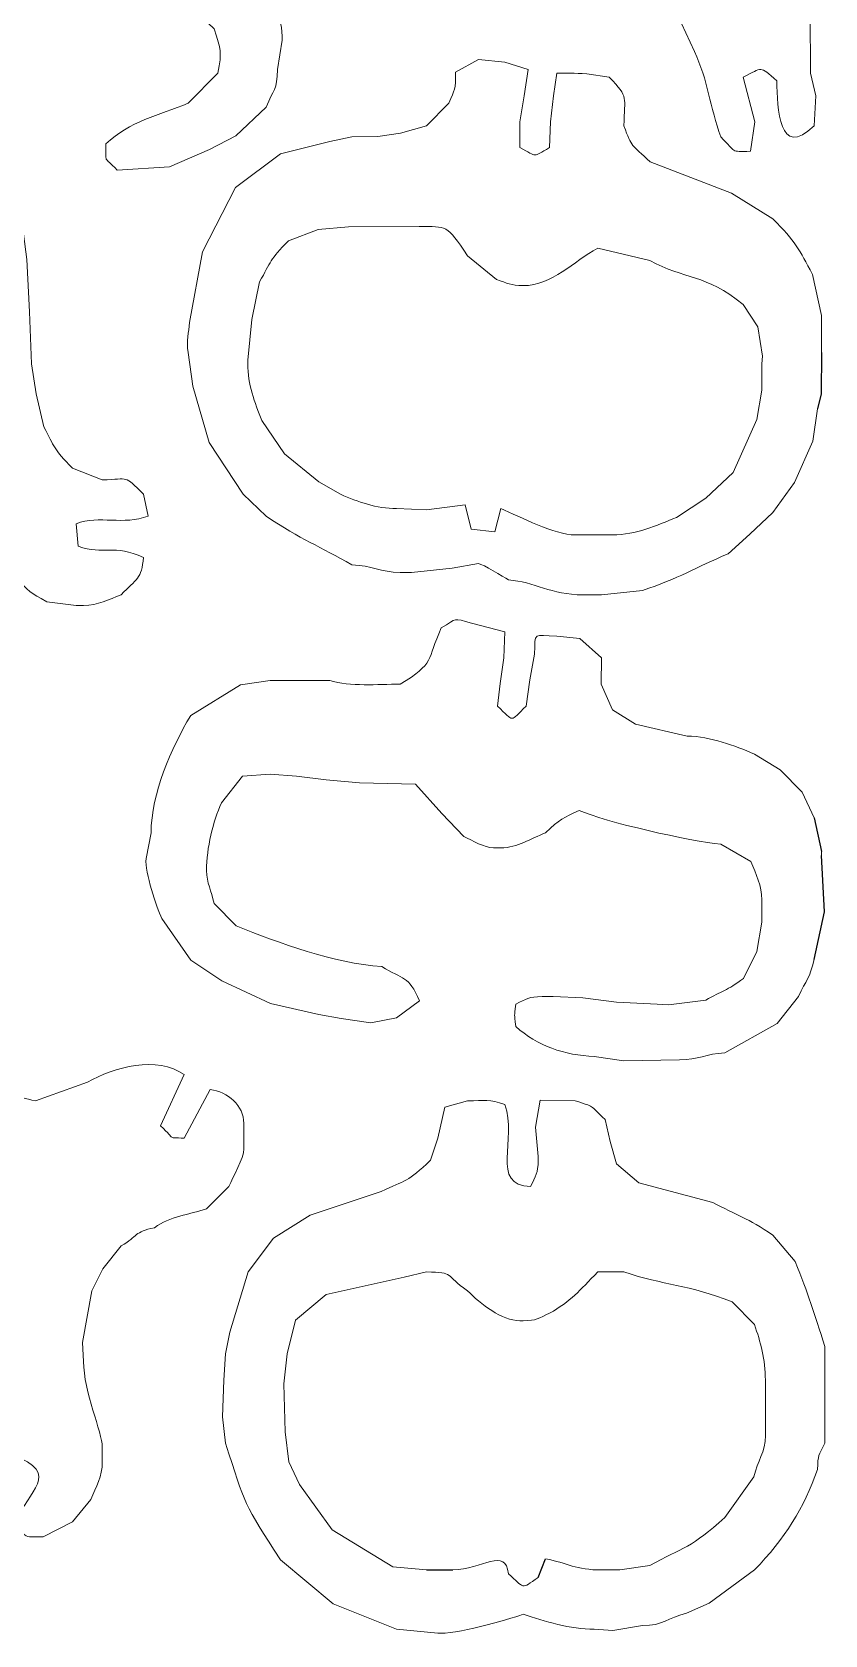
# Model space of a CAD drawing. Header units: millimetres. Extents: x 106 to 656, y 23 to 326.
# Drawn here: x 519.5 to 594.6, y 29.1 to 181 of the extents above; entities that cross this region are included whole.
import ezdxf

# ---------------------------------------------------------------- set-up
doc = ezdxf.new("R2010")
doc.units = ezdxf.units.MM
doc.header["$MEASUREMENT"] = 0
doc.layers.add('Layer 1', color=7, linetype='Continuous')

msp = doc.modelspace()

# ---------------------------------------------------------------- linework, layer by layer
for p, q in [((594.28, 150.67), (594.25, 146.77)), ((594.25, 146.77), (593.91, 145.35)), ((593.58, 106.57), (594.28, 103.38)), ((594.58, 97.66), (594.28, 103.02)), ((593.58, 93.14), (594.58, 97.66)), ((556.87, 35.3), (559.36, 35.3)), ((567.45, 34.59), (568.15, 36.37))]:
    msp.add_line(p, q)
at = {"layer": 'Layer 1', "lineweight": 20}
for points, knots in [([(529.71, 191.58), (529.71, 191.58), (538.17, 188.74), (538.17, 188.74), (538.17, 188.74), (538.17, 188.74), (540.99, 186.31), (540.99, 186.31), (540.99, 186.31), (542.02, 184.77), (543.34, 182.34), (543.2, 180.27), (543.2, 180.27), (543.2, 180.27), (542.77, 177.49), (542.77, 177.49), (542.77, 177.49), (542.73, 175.54), (542.4, 175.6), (541.69, 173.94), (541.69, 173.94), (541.69, 173.94), (538.82, 171.22), (538.82, 171.22), (538.82, 171.22), (538.82, 171.22), (536.33, 169.91), (536.33, 169.91), (536.33, 169.91), (536.33, 169.91), (532.53, 168.26), (532.53, 168.26), (532.53, 168.26), (532.53, 168.26), (527.59, 167.96), (527.59, 167.96), (527.59, 167.96), (526.23, 169.44), (526.56, 168.43), (526.51, 170.45), (526.51, 170.45), (528.77, 172.58), (531.54, 173.17), (534.31, 174.29), (534.31, 174.29), (534.31, 174.29), (537.13, 177.14), (537.13, 177.14), (537.13, 177.14), (537.51, 179.27), (537.41, 179.27), (536.76, 181.34), (536.76, 181.34), (533.66, 184.42), (531.59, 183.71), (527.92, 184.77), (527.92, 184.77), (527.92, 184.77), (524.07, 185.48), (524.07, 185.48), (524.07, 185.48), (524.07, 185.48), (521.95, 185.96), (521.95, 185.96), (521.95, 185.96), (521.95, 185.96), (518.76, 185.96), (518.76, 185.96), (518.76, 185.96), (518.76, 185.96), (515.94, 183.11), (515.94, 183.11), (515.94, 183.11), (514.86, 182.4), (513.49, 181.34), (512.08, 181.34), (512.08, 181.34), (510.81, 181.34), (510.63, 181.58), (509.59, 182.05), (509.59, 182.05), (508.37, 182.7), (504.66, 185.96), (503.95, 185.96), (503.95, 185.96), (502.21, 185.96), (497.75, 185.07), (496.2, 184.53), (496.2, 184.53), (493.71, 184.48), (486.66, 183.11), (486.66, 179.92), (486.66, 179.92), (486.66, 179.92), (486.66, 177.85), (486.66, 177.85), (486.66, 177.85), (486.66, 176.25), (488.35, 175.06), (489.52, 174), (489.52, 174), (489.52, 174), (495.49, 171.81), (495.49, 171.81), (495.49, 171.81), (497.04, 170.56), (496.81, 171.22), (497.61, 169.38), (497.61, 169.38), (496.95, 168.73), (496.01, 167.6), (495.12, 167.6), (495.12, 167.6), (492.25, 167.6), (488.77, 168.91), (486.28, 169.97), (486.28, 169.97), (486.28, 169.97), (483.37, 171.75), (483.37, 171.75), (483.37, 171.75), (483.37, 171.75), (481.39, 175), (481.39, 175), (481.39, 175), (481.25, 176.6), (480.69, 177.9), (480.69, 179.62), (480.69, 179.62), (480.69, 181.28), (481.25, 182.58), (481.35, 184.24), (481.35, 184.24), (481.35, 184.24), (484.54, 187.73), (484.54, 187.73), (484.54, 187.73), (486.94, 189.27), (493.28, 191.7), (496.2, 191.93), (496.2, 191.93), (496.2, 191.93), (501.56, 194.72), (501.56, 194.72), (501.56, 194.72), (501.56, 194.72), (503.62, 197.56), (503.62, 197.56), (503.62, 197.56), (503.72, 199.1), (503.91, 200.52), (504.66, 201.82), (504.66, 201.82), (506.26, 202.35), (508.7, 202.41), (510.3, 201.82), (510.3, 201.82), (510.3, 201.82), (510.3, 195.13), (510.3, 195.13), (510.3, 195.13), (511.8, 193.77), (510.81, 194.12), (512.79, 194.07), (512.79, 194.07), (513.73, 196.49), (512.55, 199.75), (513.49, 202.18), (513.49, 202.18), (513.49, 202.18), (518.43, 202.18), (518.43, 202.18), (518.43, 202.18), (519.74, 200.75), (519.79, 200.87), (519.84, 198.98), (519.84, 198.98), (519.84, 198.98), (520.54, 196.55), (520.54, 196.55), (520.54, 196.55), (520.54, 196.55), (522.99, 194.01), (522.99, 194.01), (522.99, 194.01), (522.99, 194.01), (527.97, 192.29), (527.97, 192.29)], [0, 0, 0, 0, 0.021277, 0.021277, 0.021277, 0.021277, 0.042553, 0.042553, 0.042553, 0.042553, 0.06383, 0.06383, 0.06383, 0.06383, 0.085106, 0.085106, 0.085106, 0.085106, 0.106383, 0.106383, 0.106383, 0.106383, 0.12766, 0.12766, 0.12766, 0.12766, 0.148936, 0.148936, 0.148936, 0.148936, 0.170213, 0.170213, 0.170213, 0.170213, 0.191489, 0.191489, 0.191489, 0.191489, 0.212766, 0.212766, 0.212766, 0.212766, 0.234043, 0.234043, 0.234043, 0.234043, 0.255319, 0.255319, 0.255319, 0.255319, 0.276596, 0.276596, 0.276596, 0.276596, 0.297872, 0.297872, 0.297872, 0.297872, 0.319149, 0.319149, 0.319149, 0.319149, 0.340426, 0.340426, 0.340426, 0.340426, 0.361702, 0.361702, 0.361702, 0.361702, 0.382979, 0.382979, 0.382979, 0.382979, 0.404255, 0.404255, 0.404255, 0.404255, 0.425532, 0.425532, 0.425532, 0.425532, 0.446809, 0.446809, 0.446809, 0.446809, 0.468085, 0.468085, 0.468085, 0.468085, 0.489362, 0.489362, 0.489362, 0.489362, 0.510638, 0.510638, 0.510638, 0.510638, 0.531915, 0.531915, 0.531915, 0.531915, 0.553191, 0.553191, 0.553191, 0.553191, 0.574468, 0.574468, 0.574468, 0.574468, 0.595745, 0.595745, 0.595745, 0.595745, 0.617021, 0.617021, 0.617021, 0.617021, 0.638298, 0.638298, 0.638298, 0.638298, 0.659574, 0.659574, 0.659574, 0.659574, 0.680851, 0.680851, 0.680851, 0.680851, 0.702128, 0.702128, 0.702128, 0.702128, 0.723404, 0.723404, 0.723404, 0.723404, 0.744681, 0.744681, 0.744681, 0.744681, 0.765957, 0.765957, 0.765957, 0.765957, 0.787234, 0.787234, 0.787234, 0.787234, 0.808511, 0.808511, 0.808511, 0.808511, 0.829787, 0.829787, 0.829787, 0.829787, 0.851064, 0.851064, 0.851064, 0.851064, 0.87234, 0.87234, 0.87234, 0.87234, 0.893617, 0.893617, 0.893617, 0.893617, 0.914894, 0.914894, 0.914894, 0.914894, 0.93617, 0.93617, 0.93617, 0.93617, 0.957447, 0.957447, 0.957447, 0.957447, 0.978723, 0.978723, 0.978723, 0.978723, 1, 1, 1, 1]), ([(593.2, 182.76), (593.2, 182.76), (593.25, 177.14), (593.25, 177.14), (593.25, 177.14), (593.25, 177.14), (593.76, 175), (593.76, 175), (593.76, 175), (593.76, 175), (593.58, 172.16), (593.58, 172.16), (593.58, 172.16), (590.24, 168.91), (590.1, 173.82), (590.05, 176.42), (590.05, 176.42), (588.36, 177.9), (588.78, 177.67), (586.86, 176.78), (586.86, 176.78), (586.86, 176.78), (587.98, 172.52), (587.98, 172.52), (587.98, 172.52), (587.98, 172.52), (587.56, 169.74), (587.56, 169.74), (587.56, 169.74), (585.54, 169.74), (586.34, 169.56), (584.74, 171.1), (584.74, 171.1), (583.75, 173.94), (583.52, 176.48), (582.25, 179.21), (582.25, 179.21), (582.25, 179.21), (579.81, 184.53), (579.81, 184.53), (579.81, 184.53), (579.71, 185.84), (579.43, 185.84), (579.43, 187.02), (579.43, 187.02), (579.43, 188.21), (579.71, 188.21), (579.81, 189.45), (579.81, 189.45), (579.81, 189.45), (581.55, 191.58), (581.55, 191.58), (581.55, 191.58), (583.85, 192.35), (584.32, 192.41), (584.41, 189.45), (584.41, 189.45), (584.93, 187.85), (584.46, 188.38), (585.54, 186.84), (585.54, 186.84), (585.54, 186.84), (587.61, 188.09), (587.61, 188.09), (587.61, 188.09), (587.61, 188.09), (586.86, 192.64), (586.86, 192.64), (586.86, 192.64), (588.74, 193.36), (588.64, 193), (590.38, 192.29), (590.38, 192.29), (592.87, 189.8), (592.64, 189.45), (593.2, 186.31)], [0, 0, 0, 0, 0.052632, 0.052632, 0.052632, 0.052632, 0.105263, 0.105263, 0.105263, 0.105263, 0.157895, 0.157895, 0.157895, 0.157895, 0.210526, 0.210526, 0.210526, 0.210526, 0.263158, 0.263158, 0.263158, 0.263158, 0.315789, 0.315789, 0.315789, 0.315789, 0.368421, 0.368421, 0.368421, 0.368421, 0.421053, 0.421053, 0.421053, 0.421053, 0.473684, 0.473684, 0.473684, 0.473684, 0.526316, 0.526316, 0.526316, 0.526316, 0.578947, 0.578947, 0.578947, 0.578947, 0.631579, 0.631579, 0.631579, 0.631579, 0.684211, 0.684211, 0.684211, 0.684211, 0.736842, 0.736842, 0.736842, 0.736842, 0.789474, 0.789474, 0.789474, 0.789474, 0.842105, 0.842105, 0.842105, 0.842105, 0.894737, 0.894737, 0.894737, 0.894737, 0.947368, 0.947368, 0.947368, 0.947368, 1, 1, 1, 1]), ([(593.91, 145.35), (593.91, 145.35), (593.48, 142.27), (593.48, 142.27), (593.48, 142.27), (593.48, 142.27), (591.74, 138.36), (591.74, 138.36), (591.74, 138.36), (591.74, 138.36), (589.68, 135.52), (589.68, 135.52), (589.68, 135.52), (589.68, 135.52), (587.51, 133.45), (587.51, 133.45), (587.51, 133.45), (587.51, 133.45), (585.45, 131.61), (585.45, 131.61), (585.45, 131.61), (582.39, 130.31), (580.75, 129.25), (577.32, 128.12), (577.32, 128.12), (577.32, 128.12), (573.46, 127.71), (573.46, 127.71), (573.46, 127.71), (573.46, 127.71), (571.68, 127.71), (571.68, 127.71), (571.68, 127.71), (568.67, 127.71), (567.12, 128.95), (564.63, 129.13), (564.63, 129.13), (564.16, 129.42), (562.23, 130.61), (561.81, 130.67), (561.81, 130.67), (561.81, 130.67), (559.32, 130.25), (559.32, 130.25), (559.32, 130.25), (559.32, 130.25), (555.46, 129.84), (555.46, 129.84), (555.46, 129.84), (555.46, 129.84), (554.38, 129.84), (554.38, 129.84), (554.38, 129.84), (552.5, 129.84), (551.75, 130.49), (549.82, 130.55), (549.82, 130.55), (546.77, 132.32), (545.03, 132.92), (541.69, 135.17), (541.69, 135.17), (541.69, 135.17), (539.53, 137.24), (539.53, 137.24), (539.53, 137.24), (539.53, 137.24), (536.29, 142.15), (536.29, 142.15), (536.29, 142.15), (536.29, 142.15), (534.74, 147.48), (534.74, 147.48), (534.74, 147.48), (534.74, 147.48), (534.31, 150.67), (534.31, 150.67), (534.31, 150.67), (534.13, 151.8), (534.36, 152.57), (534.45, 153.52), (534.45, 153.52), (534.45, 153.52), (535.68, 160.21), (535.68, 160.21), (535.68, 160.21), (535.68, 160.21), (538.78, 166.3), (538.78, 166.3), (538.78, 166.3), (538.78, 166.3), (543.05, 169.5), (543.05, 169.5), (543.05, 169.5), (543.05, 169.5), (547.71, 170.68), (547.71, 170.68), (547.71, 170.68), (547.71, 170.68), (549.82, 171.1), (549.82, 171.1), (549.82, 171.1), (549.82, 171.1), (552.27, 171.16), (552.27, 171.16), (552.27, 171.16), (552.27, 171.16), (554.43, 171.45), (554.43, 171.45), (554.43, 171.45), (554.43, 171.45), (556.87, 172.16), (556.87, 172.16), (556.87, 172.16), (556.87, 172.16), (558.99, 174.29), (558.99, 174.29), (558.99, 174.29), (559.55, 175.66), (559.64, 175.54), (559.64, 177.25), (559.64, 177.25), (559.64, 177.25), (561.81, 178.44), (561.81, 178.44), (561.81, 178.44), (561.81, 178.44), (564.3, 178.2), (564.3, 178.2), (564.3, 178.2), (564.3, 178.2), (566.51, 177.49), (566.51, 177.49), (566.51, 177.49), (566.51, 177.49), (566.13, 175), (566.13, 175), (566.13, 175), (566.13, 175), (565.71, 172.52), (565.71, 172.52), (565.71, 172.52), (565.71, 172.52), (565.71, 170.09), (565.71, 170.09), (565.71, 170.09), (567.49, 169.2), (566.84, 169.14), (568.53, 170.09), (568.53, 170.09), (568.53, 170.09), (568.62, 172.52), (568.62, 172.52), (568.62, 172.52), (568.62, 172.52), (568.9, 175), (568.9, 175), (568.9, 175), (568.9, 175), (569.23, 177.14), (569.23, 177.14), (569.23, 177.14), (569.94, 177.19), (570.92, 177.14), (572.05, 177.08), (572.05, 177.08), (572.05, 177.08), (574.17, 176.78), (574.17, 176.78), (574.17, 176.78), (576.14, 174.71), (575.58, 175), (575.58, 172.16), (575.58, 172.16), (576.33, 170.03), (576.28, 170.45), (578.07, 168.73), (578.07, 168.73), (578.07, 168.73), (585.77, 165.77), (585.77, 165.77), (585.77, 165.77), (585.77, 165.77), (589.68, 163.34), (589.68, 163.34), (589.68, 163.34), (591.84, 161.21), (592.17, 160.44), (593.44, 158.07), (593.44, 158.07), (593.44, 158.07), (594.28, 154.17), (594.28, 154.17), (594.28, 154.17), (594.28, 154.17), (594.28, 150.67), (594.28, 150.67)], [0, 0, 0, 0, 0.020408, 0.020408, 0.020408, 0.020408, 0.040816, 0.040816, 0.040816, 0.040816, 0.061224, 0.061224, 0.061224, 0.061224, 0.081633, 0.081633, 0.081633, 0.081633, 0.102041, 0.102041, 0.102041, 0.102041, 0.122449, 0.122449, 0.122449, 0.122449, 0.142857, 0.142857, 0.142857, 0.142857, 0.163265, 0.163265, 0.163265, 0.163265, 0.183673, 0.183673, 0.183673, 0.183673, 0.204082, 0.204082, 0.204082, 0.204082, 0.22449, 0.22449, 0.22449, 0.22449, 0.244898, 0.244898, 0.244898, 0.244898, 0.265306, 0.265306, 0.265306, 0.265306, 0.285714, 0.285714, 0.285714, 0.285714, 0.306122, 0.306122, 0.306122, 0.306122, 0.326531, 0.326531, 0.326531, 0.326531, 0.346939, 0.346939, 0.346939, 0.346939, 0.367347, 0.367347, 0.367347, 0.367347, 0.387755, 0.387755, 0.387755, 0.387755, 0.408163, 0.408163, 0.408163, 0.408163, 0.428571, 0.428571, 0.428571, 0.428571, 0.44898, 0.44898, 0.44898, 0.44898, 0.469388, 0.469388, 0.469388, 0.469388, 0.489796, 0.489796, 0.489796, 0.489796, 0.510204, 0.510204, 0.510204, 0.510204, 0.530612, 0.530612, 0.530612, 0.530612, 0.55102, 0.55102, 0.55102, 0.55102, 0.571429, 0.571429, 0.571429, 0.571429, 0.591837, 0.591837, 0.591837, 0.591837, 0.612245, 0.612245, 0.612245, 0.612245, 0.632653, 0.632653, 0.632653, 0.632653, 0.653061, 0.653061, 0.653061, 0.653061, 0.673469, 0.673469, 0.673469, 0.673469, 0.693878, 0.693878, 0.693878, 0.693878, 0.714286, 0.714286, 0.714286, 0.714286, 0.734694, 0.734694, 0.734694, 0.734694, 0.755102, 0.755102, 0.755102, 0.755102, 0.77551, 0.77551, 0.77551, 0.77551, 0.795918, 0.795918, 0.795918, 0.795918, 0.816327, 0.816327, 0.816327, 0.816327, 0.836735, 0.836735, 0.836735, 0.836735, 0.857143, 0.857143, 0.857143, 0.857143, 0.877551, 0.877551, 0.877551, 0.877551, 0.897959, 0.897959, 0.897959, 0.897959, 0.918367, 0.918367, 0.918367, 0.918367, 0.938776, 0.938776, 0.938776, 0.938776, 0.959184, 0.959184, 0.959184, 0.959184, 0.979592, 0.979592, 0.979592, 0.979592, 1, 1, 1, 1]), ([(507.15, 171.45), (507.15, 171.45), (506.77, 169.38), (506.77, 169.38), (506.77, 169.38), (506.77, 169.38), (506.87, 165.12), (506.87, 165.12), (506.87, 165.12), (506.87, 165.12), (505.36, 161.92), (505.36, 161.92), (505.36, 161.92), (505.36, 161.92), (503.25, 160.15), (503.25, 160.15), (503.25, 160.15), (503.25, 160.15), (500.8, 159.38), (500.8, 159.38), (500.8, 159.38), (500.8, 159.38), (498.31, 158.43), (498.31, 158.43), (498.31, 158.43), (495.96, 156.24), (496.34, 156.48), (494.79, 153.81), (494.79, 153.81), (494.79, 153.81), (494.46, 150.62), (494.46, 150.62), (494.46, 150.62), (494.46, 150.62), (490.93, 147.77), (490.93, 147.77), (490.93, 147.77), (490.93, 147.77), (488.77, 146.06), (488.77, 146.06), (488.77, 146.06), (488.77, 146.06), (486.33, 143.63), (486.33, 143.63), (486.33, 143.63), (485.25, 141.91), (484.73, 141.5), (484.54, 139.37), (484.54, 139.37), (487.08, 137.89), (487.79, 139.25), (490.18, 138.3), (490.18, 138.3), (490.75, 136.94), (490.75, 137.59), (490.18, 136.17), (490.18, 136.17), (488.82, 135.64), (488.58, 135.88), (487.03, 135.88), (487.03, 135.88), (485.48, 136.35), (486.05, 136.41), (484.54, 135.88), (484.54, 135.88), (484.5, 135.17), (484.54, 134.75), (484.54, 133.74), (484.54, 133.74), (485.67, 131.85), (485.3, 132.32), (487.03, 130.9), (487.03, 130.9), (488.44, 130.61), (489.67, 130.13), (491.26, 129.84), (491.26, 129.84), (491.26, 129.84), (493.8, 130.13), (493.8, 130.13), (493.8, 130.13), (493.8, 130.13), (497.61, 133.74), (497.61, 133.74), (497.61, 133.74), (497.61, 133.74), (500.1, 135.46), (500.1, 135.46), (500.1, 135.46), (500.1, 135.46), (505.03, 136.53), (505.03, 136.53), (505.03, 136.53), (505.03, 136.53), (507.85, 136.23), (507.85, 136.23), (507.85, 136.23), (507.85, 136.23), (510.3, 135.52), (510.3, 135.52), (510.3, 135.52), (510.3, 135.52), (515.94, 131.61), (515.94, 131.61), (515.94, 131.61), (515.94, 131.61), (518.05, 129.48), (518.05, 129.48), (518.05, 129.48), (519.13, 127.94), (519.37, 127.94), (520.92, 127.06), (520.92, 127.06), (520.92, 127.06), (523.69, 126.7), (523.69, 126.7), (523.69, 126.7), (523.69, 126.7), (524.4, 126.7), (524.4, 126.7), (524.4, 126.7), (525.76, 126.7), (526.79, 127.29), (527.97, 127.71), (527.97, 127.71), (529.43, 129.25), (529.9, 129.19), (530.08, 131.26), (530.08, 131.26), (527.26, 132.56), (526.37, 131.44), (523.88, 132.32), (523.88, 132.32), (523.88, 132.32), (523.69, 134.45), (523.69, 134.45), (523.69, 134.45), (525.95, 135.28), (528.16, 134.28), (530.51, 135.17), (530.51, 135.17), (530.51, 135.17), (530.08, 137.24), (530.08, 137.24), (530.08, 137.24), (528.16, 139.13), (528.81, 138.66), (526.18, 138.6), (526.18, 138.6), (526.18, 138.6), (523.36, 139.72), (523.36, 139.72), (523.36, 139.72), (521.53, 141.56), (521.67, 141.68), (520.64, 143.63), (520.64, 143.63), (520.64, 143.63), (519.93, 146.77), (519.93, 146.77), (519.93, 146.77), (519.93, 146.77), (519.46, 149.61), (519.46, 149.61), (519.46, 149.61), (519.46, 149.61), (519.27, 154.52), (519.27, 154.52), (519.27, 154.52), (519.27, 154.52), (519.04, 159.49), (519.04, 159.49), (519.04, 159.49), (519.04, 159.49), (518.71, 161.92), (518.71, 161.92), (518.71, 161.92), (518.71, 161.92), (517.63, 166.84), (517.63, 166.84), (517.63, 166.84), (517.63, 166.84), (515.94, 171.1), (515.94, 171.1), (515.94, 171.1), (515.94, 171.1), (514.2, 173.23), (514.2, 173.23), (514.2, 173.23), (512.93, 174.06), (512.27, 174.65), (510.67, 174.65), (510.67, 174.65), (510.67, 174.65), (510.3, 174.65), (510.3, 174.65), (510.3, 174.65), (508.42, 174.65), (507.95, 172.81), (507.15, 171.45)], [0, 0, 0, 0, 0.02, 0.02, 0.02, 0.02, 0.04, 0.04, 0.04, 0.04, 0.06, 0.06, 0.06, 0.06, 0.08, 0.08, 0.08, 0.08, 0.1, 0.1, 0.1, 0.1, 0.12, 0.12, 0.12, 0.12, 0.14, 0.14, 0.14, 0.14, 0.16, 0.16, 0.16, 0.16, 0.18, 0.18, 0.18, 0.18, 0.2, 0.2, 0.2, 0.2, 0.22, 0.22, 0.22, 0.22, 0.24, 0.24, 0.24, 0.24, 0.26, 0.26, 0.26, 0.26, 0.28, 0.28, 0.28, 0.28, 0.3, 0.3, 0.3, 0.3, 0.32, 0.32, 0.32, 0.32, 0.34, 0.34, 0.34, 0.34, 0.36, 0.36, 0.36, 0.36, 0.38, 0.38, 0.38, 0.38, 0.4, 0.4, 0.4, 0.4, 0.42, 0.42, 0.42, 0.42, 0.44, 0.44, 0.44, 0.44, 0.46, 0.46, 0.46, 0.46, 0.48, 0.48, 0.48, 0.48, 0.5, 0.5, 0.5, 0.5, 0.52, 0.52, 0.52, 0.52, 0.54, 0.54, 0.54, 0.54, 0.56, 0.56, 0.56, 0.56, 0.58, 0.58, 0.58, 0.58, 0.6, 0.6, 0.6, 0.6, 0.62, 0.62, 0.62, 0.62, 0.64, 0.64, 0.64, 0.64, 0.66, 0.66, 0.66, 0.66, 0.68, 0.68, 0.68, 0.68, 0.7, 0.7, 0.7, 0.7, 0.72, 0.72, 0.72, 0.72, 0.74, 0.74, 0.74, 0.74, 0.76, 0.76, 0.76, 0.76, 0.78, 0.78, 0.78, 0.78, 0.8, 0.8, 0.8, 0.8, 0.82, 0.82, 0.82, 0.82, 0.84, 0.84, 0.84, 0.84, 0.86, 0.86, 0.86, 0.86, 0.88, 0.88, 0.88, 0.88, 0.9, 0.9, 0.9, 0.9, 0.92, 0.92, 0.92, 0.92, 0.94, 0.94, 0.94, 0.94, 0.96, 0.96, 0.96, 0.96, 0.98, 0.98, 0.98, 0.98, 1, 1, 1, 1]), ([(556.17, 162.63), (556.17, 162.63), (549.49, 162.57), (549.49, 162.57), (549.49, 162.57), (549.49, 162.57), (546.63, 162.34), (546.63, 162.34), (546.63, 162.34), (546.63, 162.34), (543.81, 161.27), (543.81, 161.27), (543.81, 161.27), (542.02, 159.44), (542.16, 159.32), (541.08, 157.36), (541.08, 157.36), (541.08, 157.36), (540.33, 153.81), (540.33, 153.81), (540.33, 153.81), (540.33, 153.81), (539.95, 149.96), (539.95, 149.96), (539.95, 149.96), (539.95, 149.96), (539.95, 149.61), (539.95, 149.61), (539.95, 149.61), (539.95, 147.66), (540.61, 145.94), (541.27, 144.22), (541.27, 144.22), (541.27, 144.22), (543.43, 141.08), (543.43, 141.08), (543.43, 141.08), (543.43, 141.08), (546.67, 138.42), (546.67, 138.42), (546.67, 138.42), (546.67, 138.42), (548.74, 137.24), (548.74, 137.24), (548.74, 137.24), (550.39, 136.53), (552.12, 135.88), (554.05, 135.88), (554.05, 135.88), (554.05, 135.88), (556.87, 135.76), (556.87, 135.76), (556.87, 135.76), (556.87, 135.76), (560.54, 136.23), (560.54, 136.23), (560.54, 136.23), (560.54, 136.23), (561.1, 133.92), (561.1, 133.92), (561.1, 133.92), (561.1, 133.92), (563.36, 133.69), (563.36, 133.69), (563.36, 133.69), (563.36, 133.69), (563.92, 135.88), (563.92, 135.88), (563.92, 135.88), (565.75, 135.11), (569, 133.39), (570.97, 133.39), (570.97, 133.39), (570.97, 133.39), (574.5, 133.39), (574.5, 133.39), (574.5, 133.39), (576.75, 133.39), (578.63, 134.28), (580.56, 135.05), (580.56, 135.05), (580.56, 135.05), (583.33, 136.88), (583.33, 136.88), (583.33, 136.88), (583.33, 136.88), (585.92, 139.31), (585.92, 139.31), (585.92, 139.31), (585.92, 139.31), (588.17, 144.34), (588.17, 144.34), (588.17, 144.34), (588.17, 144.34), (588.64, 147.12), (588.64, 147.12), (588.64, 147.12), (588.64, 147.12), (588.64, 149.61), (588.64, 149.61), (588.64, 149.61), (588.64, 149.61), (588.69, 150.32), (588.69, 150.32), (588.69, 150.32), (588.69, 150.32), (588.27, 153.1), (588.27, 153.1), (588.27, 153.1), (588.27, 153.1), (586.86, 155.23), (586.86, 155.23), (586.86, 155.23), (583.33, 158.13), (581.31, 157.6), (578.02, 159.38), (578.02, 159.38), (578.02, 159.38), (573.09, 160.56), (573.09, 160.56), (573.09, 160.56), (570.78, 159.32), (568.81, 157.01), (566.04, 157.01), (566.04, 157.01), (564.81, 157.01), (564.58, 157.25), (563.5, 157.6), (563.5, 157.6), (563.5, 157.6), (560.77, 159.85), (560.77, 159.85), (560.77, 159.85), (558.7, 162.87), (558.89, 162.57), (556.17, 162.63)], [0, 0, 0, 0, 0.029412, 0.029412, 0.029412, 0.029412, 0.058824, 0.058824, 0.058824, 0.058824, 0.088235, 0.088235, 0.088235, 0.088235, 0.117647, 0.117647, 0.117647, 0.117647, 0.147059, 0.147059, 0.147059, 0.147059, 0.176471, 0.176471, 0.176471, 0.176471, 0.205882, 0.205882, 0.205882, 0.205882, 0.235294, 0.235294, 0.235294, 0.235294, 0.264706, 0.264706, 0.264706, 0.264706, 0.294118, 0.294118, 0.294118, 0.294118, 0.323529, 0.323529, 0.323529, 0.323529, 0.352941, 0.352941, 0.352941, 0.352941, 0.382353, 0.382353, 0.382353, 0.382353, 0.411765, 0.411765, 0.411765, 0.411765, 0.441176, 0.441176, 0.441176, 0.441176, 0.470588, 0.470588, 0.470588, 0.470588, 0.5, 0.5, 0.5, 0.5, 0.529412, 0.529412, 0.529412, 0.529412, 0.558824, 0.558824, 0.558824, 0.558824, 0.588235, 0.588235, 0.588235, 0.588235, 0.617647, 0.617647, 0.617647, 0.617647, 0.647059, 0.647059, 0.647059, 0.647059, 0.676471, 0.676471, 0.676471, 0.676471, 0.705882, 0.705882, 0.705882, 0.705882, 0.735294, 0.735294, 0.735294, 0.735294, 0.764706, 0.764706, 0.764706, 0.764706, 0.794118, 0.794118, 0.794118, 0.794118, 0.823529, 0.823529, 0.823529, 0.823529, 0.852941, 0.852941, 0.852941, 0.852941, 0.882353, 0.882353, 0.882353, 0.882353, 0.911765, 0.911765, 0.911765, 0.911765, 0.941176, 0.941176, 0.941176, 0.941176, 0.970588, 0.970588, 0.970588, 0.970588, 1, 1, 1, 1]), ([(593.58, 93.14), (593.2, 91.36), (592.82, 91.24), (592.12, 89.64), (592.12, 89.64), (592.12, 89.64), (590.1, 87.1), (590.1, 87.1), (590.1, 87.1), (590.1, 87.1), (585.12, 84.32), (585.12, 84.32), (585.12, 84.32), (583.38, 84.2), (582.63, 83.66), (580.84, 83.66), (580.84, 83.66), (580.84, 83.66), (575.58, 83.55), (575.58, 83.55), (575.58, 83.55), (575.58, 83.55), (572.76, 83.96), (572.76, 83.96), (572.76, 83.96), (569.98, 84.08), (567.35, 84.97), (565.33, 86.8), (565.33, 86.8), (565.19, 88.28), (565.19, 87.45), (565.33, 88.93), (565.33, 88.93), (566.37, 89.41), (566.55, 89.64), (567.82, 89.64), (567.82, 89.64), (567.82, 89.64), (568.86, 89.64), (568.86, 89.64), (568.86, 89.64), (568.86, 89.64), (571.68, 89.52), (571.68, 89.52), (571.68, 89.52), (571.68, 89.52), (574.87, 89.11), (574.87, 89.11), (574.87, 89.11), (574.87, 89.11), (578.73, 88.93), (578.73, 88.93), (578.73, 88.93), (578.73, 88.93), (579.81, 88.87), (579.81, 88.87), (579.81, 88.87), (579.81, 88.87), (583.33, 89.29), (583.33, 89.29), (583.33, 89.29), (584.83, 90.18), (585.35, 90.18), (586.9, 91.36), (586.9, 91.36), (586.9, 91.36), (588.17, 93.91), (588.17, 93.91), (588.17, 93.91), (588.17, 93.91), (588.64, 96.69), (588.64, 96.69), (588.64, 96.69), (588.64, 96.69), (588.64, 98.82), (588.64, 98.82), (588.64, 98.82), (588.64, 100.12), (588.08, 101.25), (587.61, 102.43), (587.61, 102.43), (587.61, 102.43), (584.74, 104.09), (584.74, 104.09), (584.74, 104.09), (582.02, 104.32), (573.6, 106.22), (571.35, 107.28), (571.35, 107.28), (569.84, 106.57), (569.51, 106.45), (568.15, 105.15), (568.15, 105.15), (566.74, 104.62), (565.52, 103.73), (563.92, 103.73), (563.92, 103.73), (563.92, 103.73), (563.22, 103.73), (563.22, 103.73), (563.22, 103.73), (562.37, 103.73), (561.24, 104.44), (560.4, 104.8), (560.4, 104.8), (560.4, 104.8), (558.33, 106.99), (558.33, 106.99), (558.33, 106.99), (558.33, 106.99), (555.84, 109.77), (555.84, 109.77), (555.84, 109.77), (555.84, 109.77), (550.53, 109.89), (550.53, 109.89), (550.53, 109.89), (550.53, 109.89), (547.38, 110.18), (547.38, 110.18), (547.38, 110.18), (547.38, 110.18), (544.56, 110.54), (544.56, 110.54), (544.56, 110.54), (544.56, 110.54), (542.07, 110.72), (542.07, 110.72), (542.07, 110.72), (542.07, 110.72), (539.44, 110.54), (539.44, 110.54), (539.44, 110.54), (539.44, 110.54), (537.46, 107.99), (537.46, 107.99), (537.46, 107.99), (536.66, 106.22), (536.05, 103.73), (536.05, 101.6), (536.05, 101.6), (536.05, 100.36), (536.52, 99.71), (536.76, 98.46), (536.76, 98.46), (536.76, 98.46), (538.87, 96.33), (538.87, 96.33), (538.87, 96.33), (542.91, 94.73), (548.13, 92.78), (552.64, 92.48), (552.64, 92.48), (554.66, 91.24), (555.18, 91.66), (556.21, 89.23), (556.21, 89.23), (556.21, 89.23), (554.05, 87.63), (554.05, 87.63), (554.05, 87.63), (554.05, 87.63), (551.61, 87.16), (551.61, 87.16), (551.61, 87.16), (551.61, 87.16), (548.79, 87.57), (548.79, 87.57), (548.79, 87.57), (548.79, 87.57), (546.67, 87.93), (546.67, 87.93), (546.67, 87.93), (546.67, 87.93), (542.11, 88.99), (542.11, 88.99), (542.11, 88.99), (542.11, 88.99), (537.51, 91.12), (537.51, 91.12), (537.51, 91.12), (537.51, 91.12), (534.55, 93.08), (534.55, 93.08), (534.55, 93.08), (534.55, 93.08), (531.82, 97.04), (531.82, 97.04), (531.82, 97.04), (531.31, 98.17), (530.22, 101.36), (530.32, 102.73), (530.32, 102.73), (530.32, 102.73), (530.79, 105.15), (530.79, 105.15), (530.79, 105.15), (530.84, 108.94), (532.67, 113.08), (534.55, 116.28), (534.55, 116.28), (534.55, 116.28), (539.25, 119.18), (539.25, 119.18), (539.25, 119.18), (539.25, 119.18), (542.07, 119.6), (542.07, 119.6), (542.07, 119.6), (542.07, 119.6), (547.71, 119.6), (547.71, 119.6), (547.71, 119.6), (549.68, 119), (552.22, 119.24), (554.38, 119.24), (554.38, 119.24), (557.72, 121.25), (556.87, 121.49), (558.28, 124.57), (558.28, 124.57), (559.88, 125.52), (559.32, 125.52), (561.15, 125.04), (561.15, 125.04), (561.15, 125.04), (564.3, 124.21), (564.3, 124.21), (564.3, 124.21), (564.3, 124.21), (564.2, 121.73), (564.2, 121.73), (564.2, 121.73), (564.2, 121.73), (563.87, 119.3), (563.87, 119.3), (563.87, 119.3), (563.87, 119.3), (563.59, 117.17), (563.59, 117.17), (563.59, 117.17), (565.24, 115.63), (564.72, 115.63), (566.32, 117.17), (566.32, 117.17), (566.32, 117.17), (566.65, 119.66), (566.65, 119.66), (566.65, 119.66), (566.65, 119.66), (567.12, 122.08), (567.12, 122.08), (567.12, 122.08), (567.16, 124.27), (566.98, 123.86), (569.23, 123.8), (569.23, 123.8), (569.23, 123.8), (571.39, 123.56), (571.39, 123.56), (571.39, 123.56), (571.39, 123.56), (573.46, 121.73), (573.46, 121.73), (573.46, 121.73), (573.46, 121.73), (573.41, 119.24), (573.41, 119.24), (573.41, 119.24), (573.41, 119.24), (574.5, 116.81), (574.5, 116.81), (574.5, 116.81), (574.5, 116.81), (576.66, 115.45), (576.66, 115.45), (576.66, 115.45), (576.66, 115.45), (581.55, 114.33), (581.55, 114.33), (581.55, 114.33), (583.85, 114.27), (586.01, 113.44), (587.94, 112.61), (587.94, 112.61), (587.94, 112.61), (590.38, 111.13), (590.38, 111.13), (590.38, 111.13), (590.38, 111.13), (592.45, 109), (592.45, 109), (592.45, 109), (592.45, 109), (593.58, 106.57), (593.58, 106.57)], [0, 0, 0, 0, 0.013514, 0.013514, 0.013514, 0.013514, 0.027027, 0.027027, 0.027027, 0.027027, 0.040541, 0.040541, 0.040541, 0.040541, 0.054054, 0.054054, 0.054054, 0.054054, 0.067568, 0.067568, 0.067568, 0.067568, 0.081081, 0.081081, 0.081081, 0.081081, 0.094595, 0.094595, 0.094595, 0.094595, 0.108108, 0.108108, 0.108108, 0.108108, 0.121622, 0.121622, 0.121622, 0.121622, 0.135135, 0.135135, 0.135135, 0.135135, 0.148649, 0.148649, 0.148649, 0.148649, 0.162162, 0.162162, 0.162162, 0.162162, 0.175676, 0.175676, 0.175676, 0.175676, 0.189189, 0.189189, 0.189189, 0.189189, 0.202703, 0.202703, 0.202703, 0.202703, 0.216216, 0.216216, 0.216216, 0.216216, 0.22973, 0.22973, 0.22973, 0.22973, 0.243243, 0.243243, 0.243243, 0.243243, 0.256757, 0.256757, 0.256757, 0.256757, 0.27027, 0.27027, 0.27027, 0.27027, 0.283784, 0.283784, 0.283784, 0.283784, 0.297297, 0.297297, 0.297297, 0.297297, 0.310811, 0.310811, 0.310811, 0.310811, 0.324324, 0.324324, 0.324324, 0.324324, 0.337838, 0.337838, 0.337838, 0.337838, 0.351351, 0.351351, 0.351351, 0.351351, 0.364865, 0.364865, 0.364865, 0.364865, 0.378378, 0.378378, 0.378378, 0.378378, 0.391892, 0.391892, 0.391892, 0.391892, 0.405405, 0.405405, 0.405405, 0.405405, 0.418919, 0.418919, 0.418919, 0.418919, 0.432432, 0.432432, 0.432432, 0.432432, 0.445946, 0.445946, 0.445946, 0.445946, 0.459459, 0.459459, 0.459459, 0.459459, 0.472973, 0.472973, 0.472973, 0.472973, 0.486486, 0.486486, 0.486486, 0.486486, 0.5, 0.5, 0.5, 0.5, 0.513514, 0.513514, 0.513514, 0.513514, 0.527027, 0.527027, 0.527027, 0.527027, 0.540541, 0.540541, 0.540541, 0.540541, 0.554054, 0.554054, 0.554054, 0.554054, 0.567568, 0.567568, 0.567568, 0.567568, 0.581081, 0.581081, 0.581081, 0.581081, 0.594595, 0.594595, 0.594595, 0.594595, 0.608108, 0.608108, 0.608108, 0.608108, 0.621622, 0.621622, 0.621622, 0.621622, 0.635135, 0.635135, 0.635135, 0.635135, 0.648649, 0.648649, 0.648649, 0.648649, 0.662162, 0.662162, 0.662162, 0.662162, 0.675676, 0.675676, 0.675676, 0.675676, 0.689189, 0.689189, 0.689189, 0.689189, 0.702703, 0.702703, 0.702703, 0.702703, 0.716216, 0.716216, 0.716216, 0.716216, 0.72973, 0.72973, 0.72973, 0.72973, 0.743243, 0.743243, 0.743243, 0.743243, 0.756757, 0.756757, 0.756757, 0.756757, 0.77027, 0.77027, 0.77027, 0.77027, 0.783784, 0.783784, 0.783784, 0.783784, 0.797297, 0.797297, 0.797297, 0.797297, 0.810811, 0.810811, 0.810811, 0.810811, 0.824324, 0.824324, 0.824324, 0.824324, 0.837838, 0.837838, 0.837838, 0.837838, 0.851351, 0.851351, 0.851351, 0.851351, 0.864865, 0.864865, 0.864865, 0.864865, 0.878378, 0.878378, 0.878378, 0.878378, 0.891892, 0.891892, 0.891892, 0.891892, 0.905405, 0.905405, 0.905405, 0.905405, 0.918919, 0.918919, 0.918919, 0.918919, 0.932432, 0.932432, 0.932432, 0.932432, 0.945946, 0.945946, 0.945946, 0.945946, 0.959459, 0.959459, 0.959459, 0.959459, 0.972973, 0.972973, 0.972973, 0.972973, 0.986486, 0.986486, 0.986486, 0.986486, 1, 1, 1, 1]), ([(524.77, 81.53), (524.77, 81.53), (519.84, 79.76), (519.84, 79.76), (519.84, 79.76), (518.05, 80.11), (516.83, 80.82), (514.9, 80.82), (514.9, 80.82), (514.9, 80.82), (513.82, 80.82), (513.82, 80.82), (513.82, 80.82), (512.51, 80.82), (511.47, 80.23), (510.34, 79.76), (510.34, 79.76), (510.34, 79.76), (507.48, 77.27), (507.48, 77.27), (507.48, 77.27), (506.63, 76.74), (504.66, 75.32), (503.58, 75.44), (503.58, 75.44), (503.58, 75.44), (500.8, 75.91), (500.8, 75.91), (500.8, 75.91), (500.8, 75.91), (498.31, 77.27), (498.31, 77.27), (498.31, 77.27), (497.09, 77.92), (495.59, 78.69), (494.08, 78.69), (494.08, 78.69), (494.08, 78.69), (493, 78.69), (493, 78.69), (493, 78.69), (491.55, 78.69), (490.18, 77.33), (490.18, 75.85), (490.18, 75.85), (490.18, 75.85), (490.18, 73.42), (490.18, 73.42), (490.18, 73.42), (490.18, 72.12), (491.92, 69.93), (492.67, 68.81), (492.67, 68.81), (492.67, 68.81), (497.28, 64.25), (497.28, 64.25), (497.28, 64.25), (497.28, 64.25), (501.6, 61.23), (501.6, 61.23), (501.6, 61.23), (501.6, 61.23), (509.59, 55.78), (509.59, 55.78), (509.59, 55.78), (509.59, 55.78), (513.12, 52.23), (513.12, 52.23), (513.12, 52.23), (513.49, 51.4), (514.2, 50.28), (514.2, 49.39), (514.2, 49.39), (514.2, 49.39), (514.2, 48.03), (514.2, 48.03), (514.2, 48.03), (514.2, 46.43), (513.35, 45.19), (512.79, 43.77), (512.79, 43.77), (512.84, 41.75), (513.16, 41.64), (514.9, 40.57), (514.9, 40.57), (516.45, 41.81), (516.88, 44.24), (518.43, 45.9), (518.43, 45.9), (522.42, 43.94), (518.38, 42.58), (518.05, 39.21), (518.05, 39.21), (519.46, 38.2), (518.62, 38.5), (520.59, 38.44), (520.59, 38.44), (520.59, 38.44), (523.36, 39.86), (523.36, 39.86), (523.36, 39.86), (523.36, 39.86), (525.1, 41.99), (525.1, 41.99), (525.1, 41.99), (525.57, 43.17), (526.18, 44.18), (526.18, 45.54), (526.18, 45.54), (526.18, 45.54), (526.18, 46.96), (526.18, 46.96), (526.18, 46.96), (526.18, 48.32), (524.4, 52.17), (524.4, 55.07), (524.4, 55.07), (524.4, 55.07), (524.3, 56.85), (524.3, 56.85), (524.3, 56.85), (524.3, 56.85), (525.2, 61.76), (525.2, 61.76), (525.2, 61.76), (525.2, 61.76), (526.23, 63.83), (526.23, 63.83), (526.23, 63.83), (526.23, 63.83), (527.97, 66.02), (527.97, 66.02), (527.97, 66.02), (529.57, 66.97), (529.19, 67.33), (531.12, 67.74), (531.12, 67.74), (532.57, 68.81), (534.41, 68.98), (536.05, 69.52), (536.05, 69.52), (536.05, 69.52), (538.17, 71.65), (538.17, 71.65), (538.17, 71.65), (538.54, 72.59), (539.58, 74.31), (539.58, 75.2), (539.58, 75.2), (539.58, 75.2), (539.58, 77.63), (539.58, 77.63), (539.58, 77.63), (539.58, 79.28), (538.07, 80.65), (536.38, 80.82), (536.38, 80.82), (536.38, 80.82), (533.94, 76.21), (533.94, 76.21), (533.94, 76.21), (532.15, 76.38), (533.33, 75.91), (531.68, 77.39), (531.68, 77.39), (531.68, 77.39), (533.94, 82.24), (533.94, 82.24), (533.94, 82.24), (531.35, 84.08), (527.31, 82.95), (524.77, 81.53)], [0, 0, 0, 0, 0.023256, 0.023256, 0.023256, 0.023256, 0.046512, 0.046512, 0.046512, 0.046512, 0.069767, 0.069767, 0.069767, 0.069767, 0.093023, 0.093023, 0.093023, 0.093023, 0.116279, 0.116279, 0.116279, 0.116279, 0.139535, 0.139535, 0.139535, 0.139535, 0.162791, 0.162791, 0.162791, 0.162791, 0.186047, 0.186047, 0.186047, 0.186047, 0.209302, 0.209302, 0.209302, 0.209302, 0.232558, 0.232558, 0.232558, 0.232558, 0.255814, 0.255814, 0.255814, 0.255814, 0.27907, 0.27907, 0.27907, 0.27907, 0.302326, 0.302326, 0.302326, 0.302326, 0.325581, 0.325581, 0.325581, 0.325581, 0.348837, 0.348837, 0.348837, 0.348837, 0.372093, 0.372093, 0.372093, 0.372093, 0.395349, 0.395349, 0.395349, 0.395349, 0.418605, 0.418605, 0.418605, 0.418605, 0.44186, 0.44186, 0.44186, 0.44186, 0.465116, 0.465116, 0.465116, 0.465116, 0.488372, 0.488372, 0.488372, 0.488372, 0.511628, 0.511628, 0.511628, 0.511628, 0.534884, 0.534884, 0.534884, 0.534884, 0.55814, 0.55814, 0.55814, 0.55814, 0.581395, 0.581395, 0.581395, 0.581395, 0.604651, 0.604651, 0.604651, 0.604651, 0.627907, 0.627907, 0.627907, 0.627907, 0.651163, 0.651163, 0.651163, 0.651163, 0.674419, 0.674419, 0.674419, 0.674419, 0.697674, 0.697674, 0.697674, 0.697674, 0.72093, 0.72093, 0.72093, 0.72093, 0.744186, 0.744186, 0.744186, 0.744186, 0.767442, 0.767442, 0.767442, 0.767442, 0.790698, 0.790698, 0.790698, 0.790698, 0.813953, 0.813953, 0.813953, 0.813953, 0.837209, 0.837209, 0.837209, 0.837209, 0.860465, 0.860465, 0.860465, 0.860465, 0.883721, 0.883721, 0.883721, 0.883721, 0.906977, 0.906977, 0.906977, 0.906977, 0.930233, 0.930233, 0.930233, 0.930233, 0.953488, 0.953488, 0.953488, 0.953488, 0.976744, 0.976744, 0.976744, 0.976744, 1, 1, 1, 1]), ([(558.61, 79.17), (558.61, 79.17), (557.95, 76.21), (557.95, 76.21), (557.95, 76.21), (557.95, 76.21), (557.25, 74.13), (557.25, 74.13), (557.25, 74.13), (555.13, 72.06), (554.85, 72.24), (552.59, 71.17), (552.59, 71.17), (552.59, 71.17), (545.87, 68.92), (545.87, 68.92), (545.87, 68.92), (545.87, 68.92), (542.4, 66.73), (542.4, 66.73), (542.4, 66.73), (542.4, 66.73), (540, 63.54), (540, 63.54), (540, 63.54), (540, 63.54), (538.26, 57.85), (538.26, 57.85), (538.26, 57.85), (538.26, 57.85), (537.84, 55.78), (537.84, 55.78), (537.84, 55.78), (537.84, 55.78), (537.7, 53.3), (537.7, 53.3), (537.7, 53.3), (537.7, 53.3), (537.56, 49.8), (537.56, 49.8), (537.56, 49.8), (537.56, 49.8), (537.84, 47.32), (537.84, 47.32), (537.84, 47.32), (539.72, 41.52), (539.58, 41.58), (543.05, 36.25), (543.05, 36.25), (543.05, 36.25), (548.04, 32.1), (548.04, 32.1), (548.04, 32.1), (548.04, 32.1), (554.05, 29.68), (554.05, 29.68), (554.05, 29.68), (554.05, 29.68), (557.95, 29.32), (557.95, 29.32), (557.95, 29.32), (559.41, 29.14), (564.58, 30.57), (566.04, 31.1), (566.04, 31.1), (568.01, 30.45), (570.55, 29.68), (572.76, 29.68), (572.76, 29.68), (572.76, 29.68), (574.54, 29.56), (574.54, 29.56), (574.54, 29.56), (574.54, 29.56), (577.32, 30.03), (577.32, 30.03), (577.32, 30.03), (579.34, 30.03), (579.67, 30.74), (581.5, 31.22), (581.5, 31.22), (581.5, 31.22), (583.66, 32.16), (583.66, 32.16), (583.66, 32.16), (583.66, 32.16), (587.94, 35.3), (587.94, 35.3), (587.94, 35.3), (590.8, 38.26), (592.64, 41.16), (593.91, 44.83), (593.91, 44.83), (593.95, 46.25), (594, 46.13), (594.61, 47.32), (594.61, 47.32), (594.61, 47.32), (594.61, 56.49), (594.61, 56.49), (594.61, 56.49), (593.58, 59.69), (593.06, 61.41), (591.79, 64.54), (591.79, 64.54), (591.79, 64.54), (589.68, 67.03), (589.68, 67.03), (589.68, 67.03), (587.33, 68.63), (586.2, 68.98), (583.99, 70.11), (583.99, 70.11), (583.99, 70.11), (576.99, 72), (576.99, 72), (576.99, 72), (576.99, 72), (574.87, 73.78), (574.87, 73.78), (574.87, 73.78), (574.87, 73.78), (574.26, 75.91), (574.26, 75.91), (574.26, 75.91), (574.26, 75.91), (573.79, 77.98), (573.79, 77.98), (573.79, 77.98), (572.24, 79.52), (572.85, 79.11), (570.97, 79.76), (570.97, 79.76), (570.97, 79.76), (567.63, 79.82), (567.63, 79.82), (567.63, 79.82), (567.63, 79.82), (567.21, 77.27), (567.21, 77.27), (567.21, 77.27), (567.21, 77.27), (567.45, 74.49), (567.45, 74.49), (567.45, 74.49), (567.45, 74.49), (567.45, 74.13), (567.45, 74.13), (567.45, 74.13), (567.45, 72.89), (567.21, 72.65), (566.74, 71.65), (566.74, 71.65), (562.84, 71.71), (565.52, 76.15), (564.3, 79.4), (564.3, 79.4), (562.84, 79.94), (562.37, 79.76), (560.77, 79.76), (560.77, 79.76), (560.77, 79.76), (558.61, 79.17), (558.61, 79.17)], [0, 0, 0, 0, 0.02439, 0.02439, 0.02439, 0.02439, 0.04878, 0.04878, 0.04878, 0.04878, 0.073171, 0.073171, 0.073171, 0.073171, 0.097561, 0.097561, 0.097561, 0.097561, 0.121951, 0.121951, 0.121951, 0.121951, 0.146341, 0.146341, 0.146341, 0.146341, 0.170732, 0.170732, 0.170732, 0.170732, 0.195122, 0.195122, 0.195122, 0.195122, 0.219512, 0.219512, 0.219512, 0.219512, 0.243902, 0.243902, 0.243902, 0.243902, 0.268293, 0.268293, 0.268293, 0.268293, 0.292683, 0.292683, 0.292683, 0.292683, 0.317073, 0.317073, 0.317073, 0.317073, 0.341463, 0.341463, 0.341463, 0.341463, 0.365854, 0.365854, 0.365854, 0.365854, 0.390244, 0.390244, 0.390244, 0.390244, 0.414634, 0.414634, 0.414634, 0.414634, 0.439024, 0.439024, 0.439024, 0.439024, 0.463415, 0.463415, 0.463415, 0.463415, 0.487805, 0.487805, 0.487805, 0.487805, 0.512195, 0.512195, 0.512195, 0.512195, 0.536585, 0.536585, 0.536585, 0.536585, 0.560976, 0.560976, 0.560976, 0.560976, 0.585366, 0.585366, 0.585366, 0.585366, 0.609756, 0.609756, 0.609756, 0.609756, 0.634146, 0.634146, 0.634146, 0.634146, 0.658537, 0.658537, 0.658537, 0.658537, 0.682927, 0.682927, 0.682927, 0.682927, 0.707317, 0.707317, 0.707317, 0.707317, 0.731707, 0.731707, 0.731707, 0.731707, 0.756098, 0.756098, 0.756098, 0.756098, 0.780488, 0.780488, 0.780488, 0.780488, 0.804878, 0.804878, 0.804878, 0.804878, 0.829268, 0.829268, 0.829268, 0.829268, 0.853659, 0.853659, 0.853659, 0.853659, 0.878049, 0.878049, 0.878049, 0.878049, 0.902439, 0.902439, 0.902439, 0.902439, 0.926829, 0.926829, 0.926829, 0.926829, 0.95122, 0.95122, 0.95122, 0.95122, 0.97561, 0.97561, 0.97561, 0.97561, 1, 1, 1, 1]), ([(556.87, 35.3), (556.87, 35.3), (553.68, 35.6), (553.68, 35.6), (553.68, 35.6), (553.68, 35.6), (547.94, 39.09), (547.94, 39.09), (547.94, 39.09), (547.94, 39.09), (544.84, 43.41), (544.84, 43.41), (544.84, 43.41), (544.84, 43.41), (543.85, 45.54), (543.85, 45.54), (543.85, 45.54), (543.85, 45.54), (543.48, 48.38), (543.48, 48.38), (543.48, 48.38), (543.48, 48.38), (543.38, 52.94), (543.38, 52.94), (543.38, 52.94), (543.38, 52.94), (543.67, 55.78), (543.67, 55.78), (543.67, 55.78), (543.67, 55.78), (544.46, 58.98), (544.46, 58.98), (544.46, 58.98), (544.46, 58.98), (547.38, 61.41), (547.38, 61.41), (547.38, 61.41), (547.38, 61.41), (554.76, 63.06), (554.76, 63.06), (554.76, 63.06), (554.76, 63.06), (556.87, 63.54), (556.87, 63.54), (556.87, 63.54), (559.6, 63.54), (558.56, 63.24), (560.77, 61.76), (560.77, 61.76), (561.99, 60.52), (564.02, 58.92), (565.71, 58.92), (565.71, 58.92), (565.71, 58.92), (566.04, 58.92), (566.04, 58.92), (566.04, 58.92), (567.31, 58.92), (567.49, 59.16), (568.53, 59.63), (568.53, 59.63), (570.55, 60.76), (571.35, 61.76), (573.09, 63.54), (573.09, 63.54), (573.09, 63.54), (575.58, 63.54), (575.58, 63.54), (575.58, 63.54), (579.34, 62.29), (581.69, 62.35), (585.82, 60.7), (585.82, 60.7), (585.82, 60.7), (587.94, 58.57), (587.94, 58.57), (587.94, 58.57), (588.5, 56.91), (588.97, 55.25), (588.97, 53.3), (588.97, 53.3), (588.97, 53.3), (588.97, 48.03), (588.97, 48.03), (588.97, 48.03), (588.97, 46.43), (588.22, 45.66), (587.89, 44.12), (587.89, 44.12), (587.89, 44.12), (585.12, 40.27), (585.12, 40.27), (585.12, 40.27), (582.06, 37.43), (581.12, 37.43), (578.02, 35.72), (578.02, 35.72), (578.02, 35.72), (575.2, 35.3), (575.2, 35.3), (575.2, 35.3), (575.2, 35.3), (573.46, 35.3), (573.46, 35.3), (573.46, 35.3), (571.02, 35.3), (570.22, 35.95), (568.15, 36.37)], [0, 0, 0, 0, 0.037037, 0.037037, 0.037037, 0.037037, 0.074074, 0.074074, 0.074074, 0.074074, 0.111111, 0.111111, 0.111111, 0.111111, 0.148148, 0.148148, 0.148148, 0.148148, 0.185185, 0.185185, 0.185185, 0.185185, 0.222222, 0.222222, 0.222222, 0.222222, 0.259259, 0.259259, 0.259259, 0.259259, 0.296296, 0.296296, 0.296296, 0.296296, 0.333333, 0.333333, 0.333333, 0.333333, 0.37037, 0.37037, 0.37037, 0.37037, 0.407407, 0.407407, 0.407407, 0.407407, 0.444444, 0.444444, 0.444444, 0.444444, 0.481481, 0.481481, 0.481481, 0.481481, 0.518519, 0.518519, 0.518519, 0.518519, 0.555556, 0.555556, 0.555556, 0.555556, 0.592593, 0.592593, 0.592593, 0.592593, 0.62963, 0.62963, 0.62963, 0.62963, 0.666667, 0.666667, 0.666667, 0.666667, 0.703704, 0.703704, 0.703704, 0.703704, 0.740741, 0.740741, 0.740741, 0.740741, 0.777778, 0.777778, 0.777778, 0.777778, 0.814815, 0.814815, 0.814815, 0.814815, 0.851852, 0.851852, 0.851852, 0.851852, 0.888889, 0.888889, 0.888889, 0.888889, 0.925926, 0.925926, 0.925926, 0.925926, 0.962963, 0.962963, 0.962963, 0.962963, 1, 1, 1, 1]), ([(567.45, 34.59), (565.8, 33.41), (566.18, 33.58), (564.63, 34.95), (564.63, 34.95), (564.39, 37.49), (562.14, 35.36), (559.36, 35.3)], [0, 0, 0, 0, 0.5, 0.5, 0.5, 0.5, 1, 1, 1, 1])]:
    msp.add_open_spline(points, degree=3, knots=knots, dxfattribs=at)
msp.add_open_spline([(594.28, 103.02), (594.28, 103.02), (594.28, 103.38), (594.28, 103.38)], degree=3, dxfattribs=at)

doc.saveas('drawing.dxf')
